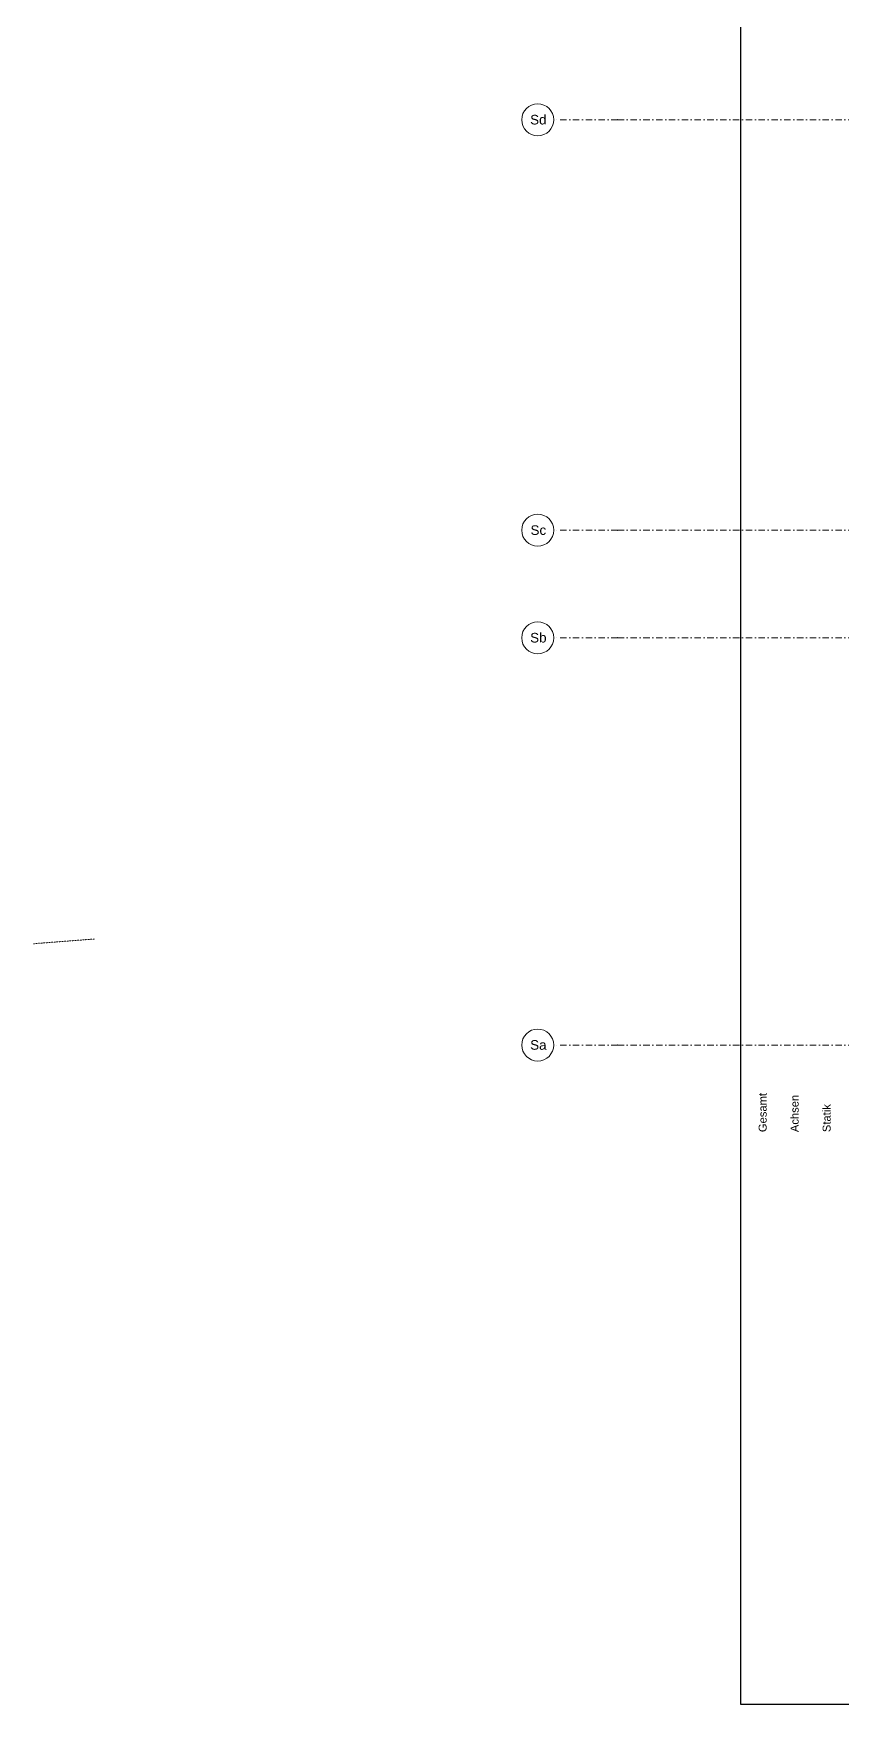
# Model space of a CAD drawing. Header units: millimetres. Extents: x 32522367 to 32638135, y 41424826 to 41540167.
# Drawn here: x 32531810 to 32544458, y 41431712 to 41457811 of the extents above; entities that cross this region are included whole.
import ezdxf
from ezdxf.enums import TextEntityAlignment as Align

# ---------------------------------------------------------------- set-up
doc = ezdxf.new("R2010")
doc.units = ezdxf.units.MM
for name, pattern in [('Punktlinie weit', [0.05, 0, -0.05]), ('Raster', [0.2, 0.1, -0.05, 0, -0.05]), ('Strichlinie eng', [0.1, 0.075, -0.025])]:
    doc.linetypes.add(name, pattern=pattern)
for name, color, linetype in [('000 Achsraster Haupt', 251, 'Continuous'), ('110 Wand Aussen', 251, 'Continuous'), ('240 Unterdaemmung', 251, 'Continuous'), ('955 Polierplan Beschriftung', 251, 'Continuous')]:
    doc.layers.add(name, color=color, linetype=linetype)
for name, color, linetype, lineweight in [('000 Achsraster Haupt_Stift_Nr__1', 251, 'Continuous', 13), ('110 Wand Aussen_Stift_Nr__24', 251, 'Continuous', 13), ('110 Wand Aussen_Stift_Nr__29', 251, 'Continuous', 13), ('110 Wand Aussen_Stift_Nr__7', 251, 'Continuous', 25), ('110 Wand Aussen_Stift_Nr__8', 251, 'Continuous', 35), ('240 Unterdaemmung_Stift_Nr__6', 251, 'Continuous', 13), ('680 Grundgrenzen_Stift_Nr__16', 251, 'Continuous', 25), ('716 Entwässerung_Stift_Nr__1', 251, 'Continuous', 13), ('940 Einreichplan Bemassung_Stift_Nr__1', 251, 'Continuous', 13), ('955 Polierplan Beschriftung_Stift_Nr__1', 251, 'Continuous', 13)]:
    doc.layers.add(name, color=color, linetype=linetype, lineweight=lineweight)
doc.styles.add('ERSTELLTER_STIL_1', font='arial.ttf')

# ---------------------------------------------------------------- blocks, each defined once
blk = doc.blocks.new('Decke_42', base_point=(0.621, 0.339))
at = {"layer": '240 Unterdaemmung_Stift_Nr__6', "color": 7, "linetype": 'Strichlinie eng', "lineweight": 13, "flags": 128}
blk.add_lwpolyline([(0.621, 0.339), (6.109, -1.272), (6.799, 1.079), (7.759, 0.797), (9.251, 5.882), (8.292, 6.164), (10.066, 12.209), (4.578, 13.82)], close=True, dxfattribs=at)
blk = doc.blocks.new('Wand_273', base_point=(4.29, 13.905))
at = {"layer": '110 Wand Aussen_Stift_Nr__24', "linetype": 'Continuous', "lineweight": 13}
for points in [[(4.29, 13.905), (4.578, 13.82), (4.375, 14.192)], [(4.663, 14.108), (4.375, 14.192), (4.578, 13.82)], [(0.333, 0.423), (0.621, 0.339), (4.578, 13.82), (4.29, 13.905)]]:
    blk.add_hatch(color=92, dxfattribs=at).paths.add_polyline_path(points)
at = {"layer": '110 Wand Aussen_Stift_Nr__29', "linetype": 'Continuous', "lineweight": 13}
for points in [[(0.152, 0.164), (0.248, 0.136), (4.375, 14.192), (4.279, 14.221)], [(4.279, 14.221), (4.375, 14.192), (4.307, 14.317)], [(4.403, 14.288), (4.307, 14.317), (4.375, 14.192)]]:
    blk.add_hatch(color=6, dxfattribs=at).paths.add_polyline_path(points)
at = {"layer": '110 Wand Aussen_Stift_Nr__7', "color": 7, "linetype": 'Continuous', "lineweight": 25, "flags": 128}
for points in [[(4.307, 14.317), (0.152, 0.164)], [(4.307, 14.317), (4.403, 14.288)]]:
    blk.add_lwpolyline(points, dxfattribs=at)
at = {"layer": '110 Wand Aussen_Stift_Nr__8', "color": 7, "linetype": 'Continuous', "lineweight": 35}
for p, q in [((4.375, 14.192), (4.29, 13.905)), ((4.663, 14.108), (4.375, 14.192)), ((4.29, 13.905), (0.333, 0.423)), ((0.333, 0.423), (0.248, 0.136))]:
    blk.add_line(p, q, dxfattribs=at)
at = {"layer": '110 Wand Aussen_Stift_Nr__8', "color": 7, "linetype": 'Continuous', "lineweight": 35, "flags": 128}
blk.add_lwpolyline([(0.621, 0.339), (4.578, 13.82)], dxfattribs=at)
blk = doc.blocks.new('Etikett_235', base_point=(0.248, 0.136))
at = {"layer": '955 Polierplan Beschriftung_Stift_Nr__1', "color": 7, "linetype": 'Punktlinie weit', "lineweight": 13}
blk.add_line((0.248, 0.136), (11.822, 11.798), dxfattribs=at)
at = {"layer": '955 Polierplan Beschriftung_Stift_Nr__1', "color": 7, "lineweight": 13, "char_height": 0.11, "rotation": 45.2189, "line_spacing_factor": 0.929581, "style": 'ERSTELLTER_STIL_1'}
for s, insert, attachment_point in [('\\A1;{\\pql;\\fArial|b0|i0|c0|p0;\\W1.000000;RDOK\\fArial|b0|i0|c0|p0;\\W1.000000;+\\fArial|b0|i0|c0|p0;\\W1.000000;0,27\\fArial|b0|i0|c0|p0;\\W1.000000;\\A1{\\H.66x;\\S^  ;}\\fArial|b0|i0|c0|p0;\\W1.000000;\\fArial|b0|i0|c0|p0;\\W1.000000;\\P\\pql;\\fArial|b0|i0|c0|p0;\\W1.000000;RDUK\\fArial|b0|i0|c0|p0;\\W1.000000;+\\fArial|b0|i0|c0|p0;\\W1.000000;0,05\\fArial|b0|i0|c0|p0;\\W1.000000;\\A1{\\H.66x;\\S^  ;}\\fArial|b0|i0|c0|p0;\\W1.000000;\\fArial|b0|i0|c0|p0;\\W1.000000;}', (8.276, 8.219), 4), ('\\A1;{\\pqc;\\fArial|b0|i0|c0|p0;\\W1.000000;\\fArial|b0|i0|c0|p0;\\W1.000000;\\fArial|b0|i0|c0|p0;\\W1.000000;STB-Decke\\fArial|b0|i0|c0|p0;\\W1.000000;\\A1{\\H.66x;\\S^  ;}\\fArial|b0|i0|c0|p0;\\W1.000000;\\fArial|b0|i0|c0|p0;\\W1.000000;\\P\\pqc;\\fArial|b0|i0|c0|p0;\\W1.000000;d=\\fArial|b0|i0|c0|p0;\\W1.000000;\\fArial|b0|i0|c0|p0;\\W1.000000;0,22\\fArial|b0|i0|c0|p0;\\W1.000000;\\A1{\\H.66x;\\S^  ;}\\fArial|b0|i0|c0|p0;\\W1.000000;\\fArial|b0|i0|c0|p0;\\W1.000000;}', (5.189, 5.108), 5)]:
    blk.add_mtext(s, dxfattribs=dict(at, insert=insert, attachment_point=attachment_point))
blk = doc.blocks.new('Standard-Rastermarker_20')
at = {"layer": '000 Achsraster Haupt_Stift_Nr__1', "color": 7, "linetype": 'Raster', "lineweight": 13}
for q in [(91.413, 0), (1, 0), (0, 0)]:
    blk.add_line((1, 0), q, dxfattribs=at)
at = {"layer": '000 Achsraster Haupt_Stift_Nr__1', "color": 7, "linetype": 'Continuous', "lineweight": 13}
blk.add_circle((-0.25, 0), 0.25, dxfattribs=at)
at = {"layer": '000 Achsraster Haupt_Stift_Nr__1', "color": 7, "linetype": 'Raster', "lineweight": 13}
blk.add_point((1, 0), dxfattribs=at)
at = {"layer": '000 Achsraster Haupt_Stift_Nr__1', "color": 7, "lineweight": 13, "style": 'ERSTELLTER_STIL_1'}
for tag, p in [('AC_MarkerText_1_0', (-0.25, 0.075)), ('AC_MarkerText_1_1', (92.663, 0.075))]:
    blk.add_attdef(tag, text='', height=0.15, dxfattribs=at).set_placement(p, align=Align.TOP_CENTER)

msp = doc.modelspace()

# ---------------------------------------------------------------- linework, layer by layer
at = {"layer": '680 Grundgrenzen_Stift_Nr__16', "color": 5, "linetype": 'Continuous', "lineweight": 25}
for p, q in [((32542868.915, 41431712.402), (32542868.416, 41530613.419)), ((32542868.915, 41431712.402), (32542868.416, 41530613.419)), ((32629781.303, 41431712.841), (32542868.915, 41431712.402)), ((32629781.303, 41431712.841), (32542868.915, 41431712.402))]:
    msp.add_line(p, q, dxfattribs=at)
at = {"layer": '716 Entwässerung_Stift_Nr__1', "color": 7, "linetype": 'Punktlinie weit', "lineweight": 13}
msp.add_line((32532760.783, 41443668.323), (32531810.367, 41443594.28), dxfattribs=at)

# ---------------------------------------------------------------- block references
at = {"layer": '000 Achsraster Haupt', "color": 7, "linetype": 'Continuous', "lineweight": 18}
ref = msp.add_blockref('Standard-Rastermarker_20', (32539942.756, 41456462.383), dxfattribs=dict(at, xscale=999.9999999999995, yscale=999.9999999999995, zscale=999.9999999999995, rotation=0.0002901272618044))
ref.add_attrib('AC_MarkerText_1', 'Sd', dxfattribs={"layer": '000 Achsraster Haupt_Stift_Nr__1', "color": 7, "lineweight": 13, "height": 150, "rotation": 0.0002901, "style": 'ERSTELLTER_STIL_1'}).set_placement((32539702.412, 41456538.766), align=Align.TOP_CENTER)
ref = msp.add_blockref('Standard-Rastermarker_20', (32539942.788, 41450052.387), dxfattribs=dict(at, xscale=999.9999999999995, yscale=999.9999999999995, zscale=999.9999999999995, rotation=0.0002901272618044))
ref.add_attrib('AC_MarkerText_1', 'Sc', dxfattribs={"layer": '000 Achsraster Haupt_Stift_Nr__1', "color": 7, "lineweight": 13, "height": 150, "rotation": 0.0002901, "style": 'ERSTELLTER_STIL_1'}).set_placement((32539702.445, 41450128.77), align=Align.TOP_CENTER)
ref = msp.add_blockref('Standard-Rastermarker_20', (32539942.797, 41448372.387), dxfattribs=dict(at, xscale=999.9999999999995, yscale=999.9999999999995, zscale=999.9999999999995, rotation=0.0002901272618044))
ref.add_attrib('AC_MarkerText_1', 'Sb', dxfattribs={"layer": '000 Achsraster Haupt_Stift_Nr__1', "color": 7, "lineweight": 13, "height": 150, "rotation": 0.0002901, "style": 'ERSTELLTER_STIL_1'}).set_placement((32539702.453, 41448448.77), align=Align.TOP_CENTER)
ref = msp.add_blockref('Standard-Rastermarker_20', (32539942.829, 41442012.387), dxfattribs=dict(at, xscale=999.9999999999995, yscale=999.9999999999995, zscale=999.9999999999995, rotation=0.0002901272618044))
ref.add_attrib('AC_MarkerText_1', 'Sa', dxfattribs={"layer": '000 Achsraster Haupt_Stift_Nr__1', "color": 7, "lineweight": 13, "height": 150, "rotation": 0.0002901, "style": 'ERSTELLTER_STIL_1'}).set_placement((32539702.486, 41442088.771), align=Align.TOP_CENTER)
at = {"layer": '110 Wand Aussen', "color": 7, "lineweight": 35, "xscale": 1000, "yscale": 1000, "zscale": 1000, "rotation": 16.36019999999994}
msp.add_blockref('Wand_273', (32546068.792, 41456262.418), dxfattribs=at)
at = {"layer": '240 Unterdaemmung', "color": 7, "linetype": 'Strichlinie eng', "lineweight": 13, "xscale": 1000, "yscale": 1000, "zscale": 1000, "rotation": 16.36019999999994}
msp.add_blockref('Decke_42', (32546368.862, 41442212.42), dxfattribs=at)
at = {"layer": '955 Polierplan Beschriftung', "color": 7, "linetype": 'Continuous', "lineweight": 13, "xscale": 1000, "yscale": 1000, "zscale": 1000, "rotation": 16.36019999999994}
msp.add_blockref('Etikett_235', (32546068.864, 41441912.418), dxfattribs=at)

# ---------------------------------------------------------------- texts
at = {"layer": '940 Einreichplan Bemassung_Stift_Nr__1', "color": 7, "linetype": 'Continuous', "lineweight": 13, "char_height": 125, "attachment_point": 4, "rotation": 90.0002901, "style": 'ERSTELLTER_STIL_1'}
for s, insert in [('\\A1;{\\pql;\\fArial|b0|i0|c0|p0;\\W1.000000;Gesamt}', (32543208.673, 41440652.403)), ('\\A1;{\\pql;\\fArial|b0|i0|c0|p0;\\W1.000000;Achsen}', (32543708.631, 41440652.405)), ('\\A1;{\\pql;\\fArial|b0|i0|c0|p0;\\W1.000000;Statik}', (32544208.67, 41440652.408))]:
    msp.add_mtext(s, dxfattribs=dict(at, insert=insert))

doc.saveas('drawing.dxf')
